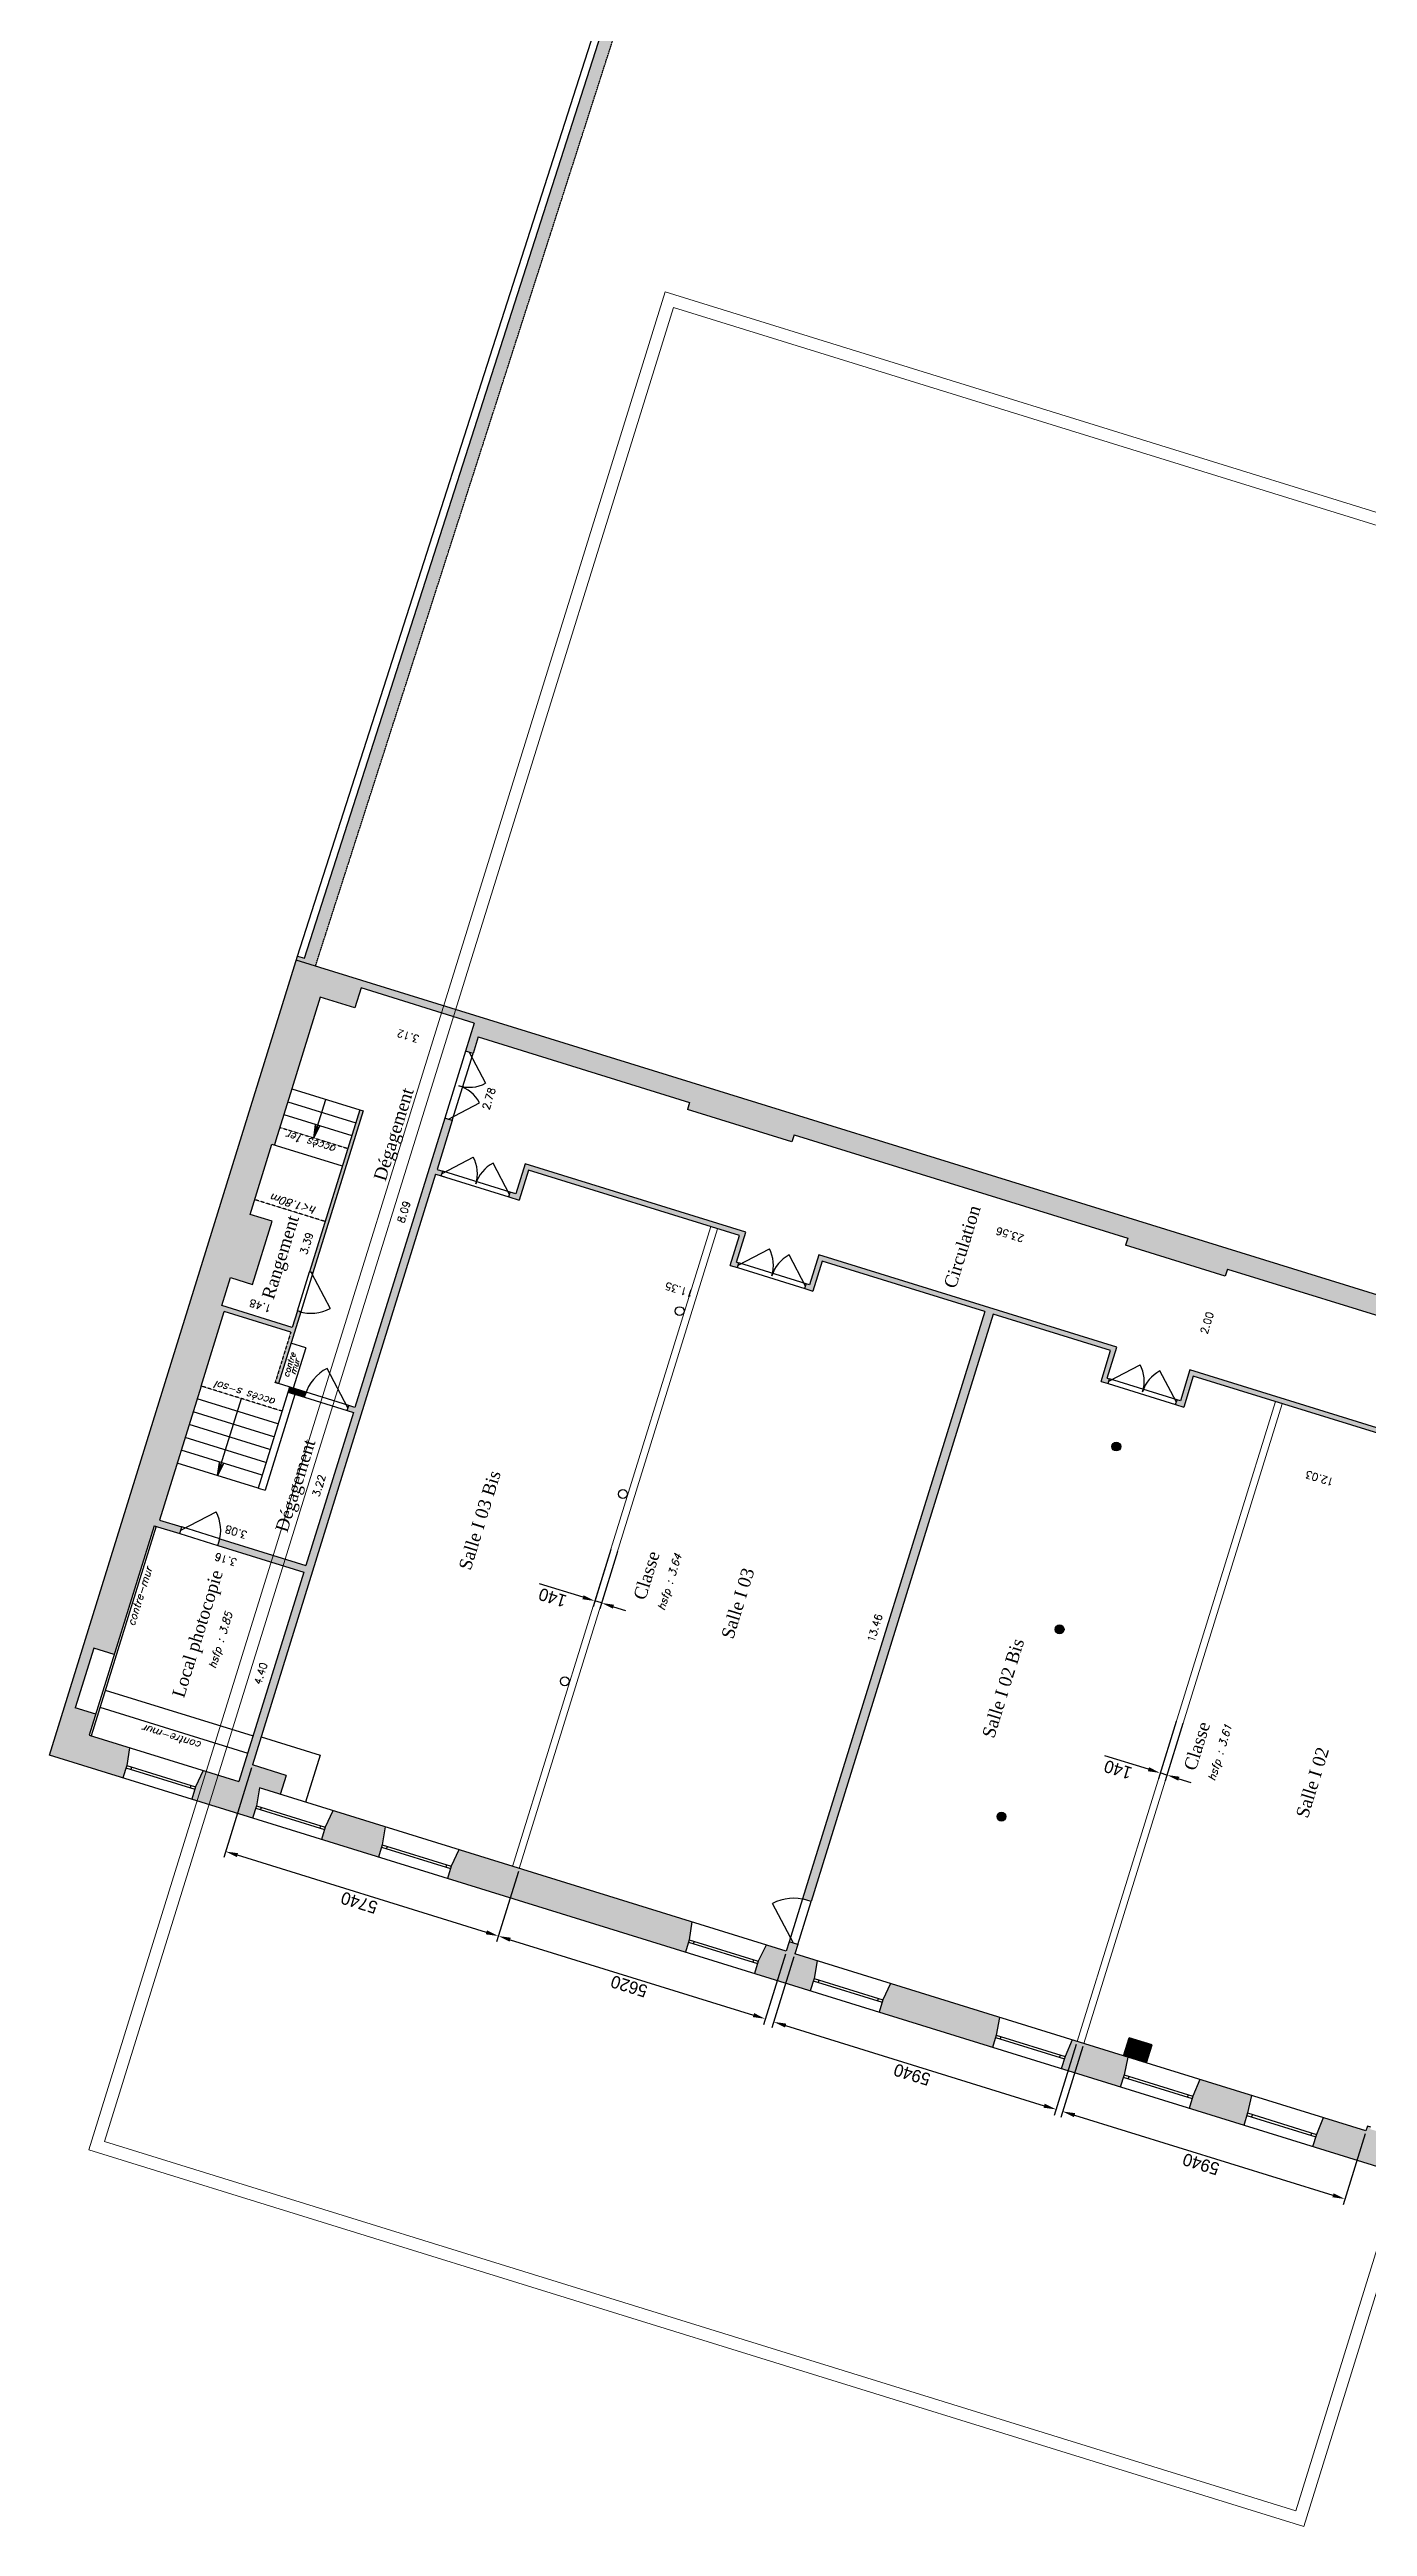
# Model space of a CAD drawing. Header units: metres. Extents: x -1642643 to 2228512, y -1236052 to 2422133.
# Drawn here: x 472776 to 499268, y -165001 to -115200 of the extents above; entities that cross this region are included whole.
import ezdxf
from ezdxf.enums import TextEntityAlignment as Align

# ---------------------------------------------------------------- set-up
doc = ezdxf.new("R2010")
doc.units = ezdxf.units.M
doc.header["$PDSIZE"] = 0.01
doc.linetypes.add('TIRET-COURT', pattern=[0.25, 0.15, -0.1])
for name, color, linetype in [('ALTIMETRIE', 10, 'Continuous'), ('APPLAT-GRIS', 253, 'Continuous'), ('COTATION-PLANI', 4, 'Continuous'), ('ESCALIER', 100, 'Continuous'), ('FENETRE', 32, 'Continuous'), ('HAUTEUR_1.80', 100, 'TIRET-COURT'), ('MUR', 130, 'Continuous'), ('PORTE', 213, 'Continuous'), ('TEXTES-PIECES', 23, 'Continuous')]:
    doc.layers.add(name, color=color, linetype=linetype)
doc.layers.add('cloison', color=5, linetype='Continuous', lineweight=20)
doc.layers.add('cotation', color=7, linetype='Continuous', lineweight=20)
doc.layers.add('Seuils', color=7, linetype='Continuous', plot=False)
doc.styles.add('Simplex 1.5', font='simplex.shx', dxfattribs={"height": 0.075})
doc.styles.add('Times 3.0', font='times.ttf', dxfattribs={"height": 0.15})
doc.dimstyles.new('ISO-25', dxfattribs={"dimtxt": 2.5, "dimasz": 2.5, "dimexe": 1.25, "dimexo": 0.625, "dimtad": 1, "dimtxsty": 'Standard', "dimcen": 2.5, "dimadec": 0, "dimazin": 0, "dimtfac": 1, "dimtmove": 0, "dimatfit": 3, "dimfxl": 1, "dimarcsym": 0})

# ---------------------------------------------------------------- blocks, each defined once
blk = doc.blocks.new('*D254')
at = {"layer": 'cotation', "color": 0, "lineweight": -2, "transparency": 16777216}
for p, q in [((476836, -149750), (476278, -151550)), ((481558, -153056), (476553, -151505)), ((482199, -151832), (481759, -153249))]:
    blk.add_line(p, q, dxfattribs=at)
at = {"layer": 'cotation', "color": 0, "transparency": 16777216}
for points in [[(476541, -151544), (476566, -151465), (476315, -151431)], [(481545, -153096), (481570, -153016), (481796, -153130)]]:
    blk.add_solid(points, dxfattribs=at)
at = {"layer": 'Defpoints', "color": 0, "transparency": 16777216}
for p in [(476854, -149690), (476315, -151431), (482217, -151772)]:
    blk.add_point(p, dxfattribs=at)
at = {"layer": 'cotation', "color": 0, "transparency": 16777216, "insert": (479000, -152459), "char_height": 250, "attachment_point": 5, "rotation": 162.7748}
blk.add_mtext('5740', dxfattribs=at)
blk = doc.blocks.new('*D255')
at = {"layer": 'cotation', "color": 0, "lineweight": -2, "transparency": 16777216}
for p, q in [((482199, -151832), (481759, -153249)), ((482035, -153204), (486925, -154720)), ((487567, -153496), (487127, -154914))]:
    blk.add_line(p, q, dxfattribs=at)
at = {"layer": 'cotation', "color": 0, "transparency": 16777216}
for points in [[(482023, -153244), (482047, -153164), (481796, -153130)], [(486913, -154760), (486938, -154680), (487164, -154794)]]:
    blk.add_solid(points, dxfattribs=at)
at = {"layer": 'Defpoints', "color": 0, "transparency": 16777216}
for p in [(482217, -151772), (487585, -153436), (487164, -154794)]:
    blk.add_point(p, dxfattribs=at)
at = {"layer": 'cotation', "color": 0, "transparency": 16777216, "insert": (484425, -154141), "char_height": 250, "attachment_point": 5, "rotation": 162.7748}
blk.add_mtext('5620', dxfattribs=at)
blk = doc.blocks.new('*D256')
at = {"layer": 'cotation', "color": 0, "lineweight": -2, "transparency": 16777216}
for p, q in [((484059, -145359), (483701, -146512)), ((484193, -145400), (483835, -146554)), ((483500, -146319), (482624, -146048)), ((483872, -146434), (483738, -146393)), ((484111, -146508), (484350, -146583))]:
    blk.add_line(p, q, dxfattribs=at)
at = {"layer": 'cotation', "color": 0, "transparency": 16777216}
for points in [[(483487, -146359), (483512, -146279), (483738, -146393)], [(484099, -146548), (484123, -146469), (483872, -146434)]]:
    blk.add_solid(points, dxfattribs=at)
at = {"layer": 'Defpoints', "color": 0, "transparency": 16777216}
for p in [(484078, -145299), (484211, -145340), (483738, -146393)]:
    blk.add_point(p, dxfattribs=at)
at = {"layer": 'cotation', "color": 0, "transparency": 16777216, "insert": (482887, -146325), "char_height": 250, "attachment_point": 5, "rotation": 162.7748}
blk.add_mtext('140', dxfattribs=at)
blk = doc.blocks.new('*D257')
at = {"layer": 'cotation', "color": 0, "lineweight": -2, "transparency": 16777216}
for p, q in [((487739, -153549), (487296, -154977)), ((487572, -154931), (492768, -156542)), ((493412, -155308), (492970, -156736))]:
    blk.add_line(p, q, dxfattribs=at)
at = {"layer": 'cotation', "color": 0, "transparency": 16777216}
for points in [[(487560, -154971), (487584, -154891), (487333, -154857)], [(492756, -156582), (492780, -156502), (493007, -156616)]]:
    blk.add_solid(points, dxfattribs=at)
at = {"layer": 'Defpoints', "color": 0, "transparency": 16777216}
for p in [(487757, -153490), (493431, -155249), (493007, -156616)]:
    blk.add_point(p, dxfattribs=at)
at = {"layer": 'cotation', "color": 0, "transparency": 16777216, "insert": (490114, -155916), "char_height": 250, "attachment_point": 5, "rotation": 162.7748}
blk.add_mtext('5940', dxfattribs=at)
blk = doc.blocks.new('*D258')
at = {"layer": 'cotation', "color": 0, "lineweight": -2, "transparency": 16777216}
for p, q in [((493546, -155350), (493103, -156777)), ((493379, -156732), (498575, -158343)), ((499220, -157109), (498777, -158536))]:
    blk.add_line(p, q, dxfattribs=at)
at = {"layer": 'cotation', "color": 0, "transparency": 16777216}
for points in [[(493367, -156771), (493392, -156692), (493141, -156658)], [(498563, -158382), (498588, -158303), (498814, -158417)]]:
    blk.add_solid(points, dxfattribs=at)
at = {"layer": 'Defpoints', "color": 0, "transparency": 16777216}
for p in [(493565, -155290), (499238, -157049), (498814, -158417)]:
    blk.add_point(p, dxfattribs=at)
at = {"layer": 'cotation', "color": 0, "transparency": 16777216, "insert": (495922, -157716), "char_height": 250, "attachment_point": 5, "rotation": 162.7748}
blk.add_mtext('5940', dxfattribs=at)
blk = doc.blocks.new('*D259')
at = {"layer": 'cotation', "color": 0, "lineweight": -2, "transparency": 16777216}
for p, q in [((495425, -148817), (495067, -149971)), ((495559, -148858), (495201, -150012)), ((494865, -149777), (493990, -149506)), ((495238, -149893), (495104, -149851)), ((495477, -149967), (495715, -150041))]:
    blk.add_line(p, q, dxfattribs=at)
at = {"layer": 'cotation', "color": 0, "transparency": 16777216}
for points in [[(494853, -149817), (494878, -149737), (495104, -149851)], [(495464, -150007), (495489, -149927), (495238, -149893)]]:
    blk.add_solid(points, dxfattribs=at)
at = {"layer": 'Defpoints', "color": 0, "transparency": 16777216}
for p in [(495443, -148757), (495577, -148799), (495104, -149851)]:
    blk.add_point(p, dxfattribs=at)
at = {"layer": 'cotation', "color": 0, "transparency": 16777216, "insert": (494253, -149784), "char_height": 250, "attachment_point": 5, "rotation": 162.7748}
blk.add_mtext('140', dxfattribs=at)

msp = doc.modelspace()

# ---------------------------------------------------------------- hatches: boundary and pattern name
at = {"layer": 'APPLAT-GRIS'}
for points in [[(511639.79152, -89869.86179), (508466.70822, -100104.49338), (501735.47888, -98017.58374), (500998.24557, -100395.49526), (492711.71511, -97826.38946), (492711.70461, -97826.42312), (491936.31538, -100327.40479), (491999.13393, -100346.88067), (489941.04184, -106985.16034), (486721.84901, -105987.10126), (477898.60322, -133470.85579), (477756.85645, -133426.90948), (477732.00849, -133507.0554), (478121.30434, -133627.75032), (486890.72192, -106311.66667), (490112.38699, -107310.49223), (492945.87875, -98171.19722), (501169.59072, -100720.82715), (501906.82403, -98342.91563), (508638.05337, -100429.82527), (511811.13666, -90195.19368), (527059.46082, -94922.69191), (523529.61079, -106308.0579), (523462.75042, -106287.32891), (523442.02144, -106354.18928), (523508.88181, -106374.91827), (522943.27664, -108199.25124), (522959.75214, -108230.53315), (522983.63084, -108237.93636), (523005.84047, -108166.30025), (523206.42158, -108228.48721), (527384.79272, -94751.34676)], [(477294.86667, -137223.24027), (477324.17071, -137128.72147), (478215.51707, -134253.72553), (478912.77522, -134469.89923), (479037.14913, -134068.73701), (481310.40174, -134773.5225), (481135.686, -135337.05991), (481288.52781, -135384.44606), (481392.15463, -135050.13859), (485642.56392, -136367.90979), (485598.14466, -136511.18201), (487699.4706, -137162.6644), (487743.88986, -137019.39218), (494449.0299, -139098.21325), (494404.61064, -139241.48547), (496410.42176, -139863.35502), (496454.84102, -139720.0828), (503150.42958, -141795.94259), (503106.01032, -141939.21482), (503851.02588, -142170.19494), (503806.60663, -142313.46716), (503911.67292, -142346.04128), (503956.09218, -142202.76905), (509543.70888, -143935.11995), (509668.08279, -143533.95773), (510011.93612, -143640.56393), (510071.1618, -143449.5343), (509794.16883, -143363.65708), (509894.85247, -143038.90671), (507898.59283, -142419.99844), (509450.30543, -137415.02211), (511236.43248, -137968.78214), (511260.12274, -137892.37029), (511212.36534, -137877.56387), (511244.93946, -137772.49758), (510614.54167, -137577.05286), (510744.83815, -137156.78767), (510439.19074, -137062.0266), (510308.89426, -137482.29179), (509325.09167, -137177.27958), (509064.49871, -138017.80995), (509045.39575, -138011.88738), (508956.55724, -138298.43183), (508975.6602, -138304.3544), (507592.74077, -142764.89628), (477732.00849, -133507.0554), (472775.56754, -149493.82363), (474249.29668, -149950.72971), (474326.29006, -149702.39119), (474385.13886, -149343.73143), (473573.26293, -149092.02233), (473703.55941, -148671.75714), (473292.8457, -148544.42195), (473665.96743, -147340.93527), (474076.68114, -147468.27047), (474879.18899, -144879.81897), (475394.96899, -145039.72829), (475436.42696, -144906.00754), (474987.50733, -144766.82722), (476287.07186, -140575.14266), (477624.27928, -140989.72236), (477310.07442, -142003.17542), (477376.93479, -142023.90441), (477824.08861, -140581.63069), (477757.22824, -140560.90171), (477653.89211, -140894.20755), (476240.27285, -140455.93758), (476414.98858, -139892.40017), (476854.35673, -140028.61921), (477248.20744, -138758.27217), (476808.83929, -138622.05312), (477247.10926, -137208.43386)], [(475865.6185, -149802.73039), (475711.25488, -150131.77731), (475634.26151, -150380.11583), (476856.85114, -150759.16012), (476933.84452, -150510.8216), (476992.69332, -150152.16185), (477412.95851, -150282.45833), (477532.21275, -149900.61188), (476854.05756, -149690.36074), (480536.49314, -137810.56309), (480650.96146, -137846.05216), (480680.57429, -137750.53735), (480566.10081, -137715.04667), (480871.05975, -136731.22756), (480718.14502, -136683.81881), (478914.72332, -142500.67106), (478790.55406, -142462.17438), (478758.7277, -142564.82882), (478882.89696, -142603.3255), (477929.36364, -145678.90256), (476200.54548, -145142.91023), (476159.08751, -145276.63097), (477887.90567, -145812.6233), (476581.97961, -150024.82666)], [(479009.8512, -136520.62502), (478000.05349, -139777.68022), (478066.91387, -139798.40921), (479076.71157, -136541.354)], [(482338.06332, -137604.83168), (482151.50245, -138206.57502), (482036.88467, -138171.03961), (482007.27184, -138266.55443), (482217.40443, -138331.70267), (482403.9653, -137729.95933), (486644.8231, -139044.76924), (486458.26223, -139646.51258), (486601.53446, -139690.93183), (486631.14729, -139595.41702), (486583.38988, -139580.6106), (486769.95075, -138978.86726)], [(488240.87891, -139434.90493), (488054.31804, -140036.64827), (487987.45767, -140015.91928), (487957.84483, -140111.4341), (488120.22002, -140161.77592), (488306.78089, -139560.03258), (491573.38757, -140572.79157), (487911.02754, -152385.56238), (488082.95421, -152438.86548), (491745.31424, -140626.09467), (494104.53018, -141357.53172), (493912.04675, -141978.37802), (494055.31897, -142022.79727), (494084.9318, -141927.28246), (494037.1744, -141912.47604), (494229.65783, -141291.62974)], [(495700.58599, -141747.66741), (495508.10255, -142368.51371), (495441.24218, -142347.78473), (495411.62935, -142443.29954), (495574.00453, -142493.64136), (495766.48797, -141872.79506), (501487.82541, -143646.60393), (501295.34197, -144267.45023), (501448.16568, -144314.83076), (501477.77851, -144219.31595), (501420.46962, -144201.54825), (501612.95306, -143580.70195)], [(477596.61887, -142092.01393), (477564.7925, -142194.66837), (477899.09436, -142298.31329), (477930.92072, -142195.65885)], [(478473.17296, -150611.16081), (478318.80934, -150940.20772), (478241.81597, -151188.54624), (479387.99375, -151543.90027), (479464.98713, -151295.56175), (479523.83593, -150936.902)], [(481004.31556, -151395.90096), (480849.95195, -151724.94787), (480772.95858, -151973.28639), (485558.25082, -153456.88947), (485635.2442, -153208.55095), (485684.54152, -152846.92991)], [(487184.12412, -153311.85143), (487020.20902, -153637.93707), (486943.21565, -153886.27559), (488065.51473, -154234.22641), (488142.5081, -153985.88789), (488206.13264, -153628.70878), (487757.21301, -153489.52845), (487816.43868, -153298.49882), (487644.51202, -153245.19571), (487585.28634, -153436.22534)], [(489677.0608, -154084.74645), (489527.47292, -154415.27401), (489450.47955, -154663.61253), (491728.5079, -155369.87866), (491805.50127, -155121.54014), (491873.90155, -154765.84167)], [(493335.27823, -155218.91806), (493190.46609, -155550.92626), (493113.47272, -155799.26478), (494297.85643, -156166.46395), (494374.8498, -155918.12542), (494452.80157, -155565.38824), (494366.83823, -155538.73669)], [(494479.36701, -155175.78039), (494366.83823, -155538.73669), (494825.30935, -155680.8783), (494937.83812, -155317.922)], [(495895.07528, -156012.54206), (495759.81463, -156347.51155), (495682.82125, -156595.85006), (496781.24163, -156936.39768), (496858.235, -156688.05916), (496936.18677, -156335.32197)], [(499267.70665, -156953.4765), (499238.09382, -157048.99131), (498378.46048, -156782.47579), (498243.19983, -157117.44528), (498166.20645, -157365.7838), (500515.87091, -158094.25956), (500592.86428, -157845.92104), (500680.36753, -157496.14513), (499820.73419, -157229.62961), (499838.50189, -157172.32072), (499322.72189, -157012.41141), (499334.56703, -156974.20548)]]:
    msp.add_hatch(color=256, dxfattribs=at).paths.add_polyline_path(points)
h = msp.add_hatch(color=256, dxfattribs=at)
edge = h.paths.add_edge_path()
edge.add_arc((494218.03859, -143287.71716), 90, 0, 360)
h = msp.add_hatch(color=256, dxfattribs=at)
edge = h.paths.add_edge_path()
edge.add_arc((493077.94442, -146965.03755), 90, 0, 360)
h = msp.add_hatch(color=256, dxfattribs=at)
edge = h.paths.add_edge_path()
edge.add_arc((491911.19868, -150728.32128), 90, 0, 360)
at = {"layer": 'ESCALIER'}
h = msp.add_hatch(color=256, dxfattribs=at)
h.paths.add_polyline_path([(478087.0563, -137082.56324), (478155.1478, -136870.48091), (478152.3526, -136871.95308), (478124.67377, -136819.39946)])
h.paths.add_polyline_path([(478087.0563, -137082.56324), (478204.90621, -136844.27425), (478155.1478, -136870.48091)])
h = msp.add_hatch(color=256, dxfattribs=at)
h.paths.add_polyline_path([(476154.73729, -143872.35853), (476222.82879, -143660.2762), (476220.03359, -143661.74837), (476192.35476, -143609.19475)])
h.paths.add_polyline_path([(476154.73729, -143872.35853), (476272.58721, -143634.06953), (476222.82879, -143660.2762)])

# ---------------------------------------------------------------- linework, layer by layer
at = {"layer": 'APPLAT-GRIS', "flags": 128}
msp.add_lwpolyline([(477324.17071, -137128.72147), (477294.86667, -137223.24027)], dxfattribs=at)
at = {"layer": 'cloison', "color": 1}
for p, q in [((482083.63298, -151730.526), (486071.73421, -138867.09223)), ((482217.35372, -151771.98397), (486205.45495, -138908.5502)), ((493430.79304, -155248.5309), (497418.89427, -142385.09712)), ((493564.51379, -155289.98887), (497552.61501, -142426.55509))]:
    msp.add_line(p, q, dxfattribs=at)
at = {"layer": 'cotation'}
for points in [[(509574.03735, -127643.93045), (497991.93161, -165001.4702), (473568.09173, -157429.25056), (485150.19746, -120071.71082)], [(509261.21822, -127808.6854), (497827.17666, -164688.65107), (473880.91085, -157264.49561), (485314.95241, -120384.52994)]]:
    msp.add_lwpolyline(points, close=True, dxfattribs=at)
at = {"layer": 'ESCALIER'}
for p, q in [((477564.03468, -136355.05147), (478929.89654, -136778.51502)), ((477643.98934, -136097.16147), (479009.8512, -136520.62502)), ((478087.0563, -137082.56325), (478326.92026, -136308.89324)), ((477484.08002, -136612.94147), (478849.94188, -137036.40502)), ((478087.0563, -137082.56324), (478124.67377, -136819.39946)), ((478087.0563, -137082.56324), (478204.90621, -136844.27425)), ((478204.90621, -136844.27425), (478087.0563, -137082.56324)), ((476154.73729, -143872.35853), (476634.46523, -142325.01853)), ((476154.73729, -143872.35853), (476192.35476, -143609.19475)), ((476154.73729, -143872.35853), (476272.58721, -143634.06953)), ((476272.58721, -143634.06953), (476154.73729, -143872.35853))]:
    msp.add_line(p, q, dxfattribs=at)
at = {"layer": 'ESCALIER', "linetype": 'TIRET-COURT'}
msp.add_line((477404.12537, -136870.83147), (478769.98723, -137294.29502), dxfattribs=at)
at = {"layer": 'ESCALIER', "flags": 128}
for points in [[(477366.3865, -142834.61763), (475742.63464, -142331.19942)], [(477206.47719, -143350.39764), (475582.72533, -142846.97943)], [(477286.43185, -143092.50763), (475662.67999, -142589.08942)], [(477046.56788, -143866.17764), (475422.81602, -143362.75943)], [(477126.52253, -143608.28764), (475502.77067, -143104.86943)], [(476966.61322, -144124.06764), (475342.86136, -143620.64943)]]:
    msp.add_lwpolyline(points, dxfattribs=at)
at = {"layer": 'ESCALIER', "linetype": 'TIRET-COURT', "flags": 128}
msp.add_lwpolyline([(477446.34116, -142576.72763), (475822.5893, -142073.30942)], dxfattribs=at)
at = {"layer": 'FENETRE', "flags": 128}
for points in [[(474311.48364, -149750.1486), (475696.44846, -150179.53471)], [(474326.29006, -149702.39119), (475711.25488, -150131.77731)], [(474421.80487, -149732.00402), (474406.99846, -149779.76143)], [(475615.74007, -150102.16447), (475600.93365, -150149.92188)], [(476919.0381, -150558.57901), (478304.00292, -150987.96513)], [(476933.84452, -150510.82161), (478318.80934, -150940.20772)], [(477029.35933, -150540.43444), (477014.55291, -150588.19185)], [(478223.29452, -150910.59489), (478208.48811, -150958.3523)], [(479450.18071, -151343.31916), (480835.14553, -151772.70528)], [(479464.98712, -151295.56175), (480849.95195, -151724.94787)], [(479560.50194, -151325.17459), (479545.69552, -151372.932)], [(480754.43713, -151695.33504), (480739.63071, -151743.09245)], [(485620.43778, -153256.30836), (487005.4026, -153685.69448)], [(485635.2442, -153208.55095), (487020.20902, -153637.93707)], [(485730.75901, -153238.16378), (485715.95259, -153285.92119)], [(486924.69421, -153608.32423), (486909.88779, -153656.08164)], [(488127.70168, -154033.6453), (489512.66651, -154463.03142)], [(488142.5081, -153985.88789), (489527.47292, -154415.27401)], [(488238.02292, -154015.50072), (488223.2165, -154063.25813)], [(489431.95811, -154385.66117), (489417.15169, -154433.41858)], [(491790.69485, -155169.29755), (493175.65968, -155598.68367)], [(491805.50127, -155121.54014), (493190.46609, -155550.92626)], [(491901.01609, -155151.15298), (491886.20967, -155198.91039)], [(493094.95128, -155521.31343), (493080.14486, -155569.07083)], [(494360.04339, -155965.88283), (495745.00821, -156395.26895)], [(494374.8498, -155918.12543), (495759.81463, -156347.51154)], [(494470.36462, -155947.73826), (494455.5582, -155995.49567)], [(495664.29981, -156317.89871), (495649.49339, -156365.65612)], [(496843.42859, -156735.81656), (498228.39341, -157165.20268)], [(496858.235, -156688.05916), (498243.19983, -157117.44528)], [(496953.74982, -156717.67199), (496938.9434, -156765.4294)], [(498147.68501, -157087.83244), (498132.87859, -157135.58985)]]:
    msp.add_lwpolyline(points, dxfattribs=at)
at = {"layer": 'HAUTEUR_1.80', "flags": 128}
msp.add_lwpolyline([(478314.25835, -138764.22717), (476900.63908, -138325.9572)], dxfattribs=at)
at = {"layer": 'MUR', "color": 0}
for p, q in [((477756.85645, -133426.90948), (486601.50018, -105876.50197)), ((477924.73982, -141303.82827), (477628.6439, -141212.02847)), ((474917.39491, -144891.66411), (473611.46885, -149103.86746)), ((473895.75208, -148186.92524), (476866.26284, -149107.88443)), ((473789.14587, -148530.77857), (476759.65663, -149451.73777))]:
    msp.add_line(p, q, dxfattribs=at)
at = {"layer": 'MUR'}
for p, q in [((477898.60322, -133470.85579), (486721.84901, -105987.10126)), ((472775.56754, -149493.82363), (477756.85645, -133426.90948)), ((477756.85645, -133426.90948), (477898.60322, -133470.85579)), ((507592.74077, -142764.89628), (477732.00849, -133507.0554)), ((478912.77522, -134469.89923), (478215.51707, -134253.72553)), ((479037.14913, -134068.73701), (478912.77522, -134469.89923)), ((481310.40174, -134773.5225), (479037.14913, -134068.73701)), ((481392.15463, -135050.13859), (485642.56392, -136367.90979)), ((485642.56392, -136367.90979), (485598.14466, -136511.18201)), ((479009.8512, -136520.62502), (478000.05349, -139777.68022)), ((479076.71157, -136541.354), (478066.91387, -139798.40921)), ((477247.10926, -137208.43386), (478660.72853, -137646.70383)), ((487743.88986, -137019.39218), (487699.4706, -137162.6644)), ((487743.88986, -137019.39218), (494449.02989, -139098.21325)), ((482338.06332, -137604.83168), (482151.50245, -138206.57502)), ((482403.9653, -137729.95933), (482217.40443, -138331.70267)), ((486769.95075, -138978.86726), (482338.06332, -137604.83168)), ((486644.8231, -139044.76924), (482403.9653, -137729.95933)), ((486458.26223, -139646.51258), (486644.8231, -139044.76924)), ((486583.38988, -139580.6106), (486769.95075, -138978.86726)), ((488240.87891, -139434.90493), (488054.31804, -140036.64827)), ((494229.65783, -141291.62974), (488240.87891, -139434.90493)), ((494449.02989, -139098.21325), (494404.61064, -139241.48547)), ((488306.78089, -139560.03258), (488120.22002, -140161.77592)), ((491573.38757, -140572.79157), (488306.78089, -139560.03258)), ((496454.84102, -139720.0828), (496410.42176, -139863.35502)), ((496454.84102, -139720.0828), (503150.42957, -141795.94259)), ((477824.08861, -140581.63069), (477376.93479, -142023.90441)), ((494104.53018, -141357.53172), (491745.31424, -140626.09467)), ((493912.04675, -141978.37802), (494104.53018, -141357.53172)), ((494037.1744, -141912.47604), (494229.65783, -141291.62974)), ((495700.58599, -141747.66741), (495508.10255, -142368.51371)), ((495766.48797, -141872.79506), (495574.00453, -142493.64136)), ((501612.95306, -143580.70195), (495700.58599, -141747.66741)), ((501487.82541, -143646.60393), (495766.48797, -141872.79506)), ((477930.92072, -142195.65885), (477376.93479, -142023.90441)), ((477564.7925, -142194.66837), (477899.09436, -142298.31329)), ((478758.7277, -142564.82882), (478882.89696, -142603.3255)), ((478914.72332, -142500.67106), (478790.55406, -142462.17438)), ((474879.18899, -144879.81897), (473573.26293, -149092.02233)), ((474879.18899, -144879.81897), (475394.96899, -145039.72829)), ((474987.50733, -144766.82722), (475436.42696, -144906.00754)), ((476159.08751, -145276.63097), (477887.90567, -145812.6233)), ((476200.54548, -145142.91023), (477929.36364, -145678.90256)), ((473665.96743, -147340.93527), (473292.8457, -148544.42195)), ((473573.26293, -149092.02233), (476581.97961, -150024.82666)), ((522529.37775, -164919.19411), (472775.56754, -149493.82363)), ((477532.21275, -149900.61188), (476854.05756, -149690.36074)), ((487585.28634, -153436.22534), (476992.69332, -150152.16185)), ((494366.83823, -155538.73669), (487757.21301, -153489.52845)), ((494937.83812, -155317.922), (494479.36701, -155175.78039)), ((499238.09382, -157048.99131), (494366.83823, -155538.73669))]:
    msp.add_line(p, q, dxfattribs=at)
at = {"layer": 'MUR', "linetype": 'TIRET-COURT', "flags": 128}
for points in [[(478121.30434, -133627.75032), (486890.72192, -106311.66667), (490112.38699, -107310.49223), (492945.87875, -98171.19722), (501169.59072, -100720.82715), (501906.82403, -98342.91563), (508638.05337, -100429.82527), (511811.13666, -90195.19368), (527059.46082, -94922.69191), (523529.61079, -106308.0579), (522517.15375, -105994.16184), (522570.45685, -105822.23517), (519131.9235, -104756.17308), (517879.30055, -108796.44977), (522859.28228, -110340.4132), (514842.77935, -136197.26805), (508557.9045, -134248.74345), (506955.85008, -139416.09496)], [(477624.27928, -140989.72236), (477310.07442, -142003.17542)], [(477376.93479, -142023.90441), (477310.07442, -142003.17542)]]:
    msp.add_lwpolyline(points, dxfattribs=at)
at = {"layer": 'MUR', "flags": 128}
for points in [[(478215.51707, -134253.72553), (477643.98934, -136097.16147)], [(481310.40174, -134773.5225), (481135.686, -135337.05991)], [(481288.52781, -135384.44606), (481135.686, -135337.05991)], [(481392.15463, -135050.13859), (481288.52781, -135384.44606)], [(477643.98934, -136097.16147), (477324.17071, -137128.72147)], [(480718.14502, -136683.81881), (478914.72332, -142500.67106)], [(479009.8512, -136520.62502), (479076.71157, -136541.354)], [(480871.05975, -136731.22756), (480566.1008, -137715.04667)], [(480870.98682, -136731.20496), (480718.14502, -136683.81881)], [(487699.4706, -137162.6644), (485598.14466, -136511.18201)], [(476808.83929, -138622.05312), (477247.10926, -137208.43386)], [(480536.49314, -137810.56309), (476854.05756, -149690.36074)], [(480536.34368, -137810.51676), (480698.71887, -137860.85858)], [(480565.95652, -137715.00194), (480680.57429, -137750.53735)], [(480650.96146, -137846.05216), (480680.57429, -137750.53735)], [(482007.27184, -138266.55443), (482036.88467, -138171.03961)], [(482007.27184, -138266.55443), (482217.40443, -138331.70267)], [(482151.50245, -138206.57502), (482036.88467, -138171.03961)], [(477248.20744, -138758.27217), (476808.83929, -138622.05312)], [(476854.35673, -140028.61921), (477248.20744, -138758.27217)], [(496410.42176, -139863.35502), (494404.61064, -139241.48547)], [(476240.27285, -140455.93758), (476414.98858, -139892.40017)], [(476414.98858, -139892.40017), (476854.35673, -140028.61921)], [(478066.91387, -139798.40921), (478000.05349, -139777.68022)], [(486458.26223, -139646.51258), (486601.53446, -139690.93183)], [(486583.38988, -139580.6106), (486631.14729, -139595.41702)], [(486601.53446, -139690.93183), (486631.14729, -139595.41702)], [(487957.84483, -140111.4341), (487987.45767, -140015.91928)], [(487957.84483, -140111.4341), (488120.22002, -140161.77592)], [(488054.31804, -140036.64827), (487987.45767, -140015.91928)], [(475822.5893, -142073.30942), (476287.07186, -140575.14266)], [(477653.89211, -140894.20755), (476240.27285, -140455.93758)], [(477624.27928, -140989.72236), (476287.07186, -140575.14266)], [(477757.22824, -140560.90171), (477653.89211, -140894.20755)], [(477824.08861, -140581.63069), (477757.22824, -140560.90171)], [(491573.38757, -140572.79157), (487911.02754, -152385.56238)], [(491745.31424, -140626.09467), (488082.9542, -152438.86548)], [(494037.1744, -141912.47604), (494084.9318, -141927.28246)], [(494055.31897, -142022.79727), (494084.9318, -141927.28246)], [(475822.5893, -142073.30942), (474987.50733, -144766.82722)], [(477596.61887, -142092.01393), (476966.61322, -144124.06764)], [(477708.06473, -142239.08762), (477109.88544, -144168.48689)], [(477899.09436, -142298.3133), (477930.92072, -142195.65885)], [(493912.04675, -141978.37802), (494055.31897, -142022.79727)], [(495411.62935, -142443.29954), (495441.24218, -142347.78473)], [(495508.10255, -142368.51371), (495441.24218, -142347.78473)], [(478882.89696, -142603.3255), (477929.36364, -145678.90256)], [(478758.7277, -142564.82882), (478790.55406, -142462.17438)], [(495411.62935, -142443.29954), (495574.00453, -142493.64136)], [(476966.61322, -144124.06764), (477109.88544, -144168.48689)], [(475394.96899, -145039.72829), (475436.42696, -144906.00754)], [(476159.08751, -145276.63097), (476200.54548, -145142.91023)], [(477887.90567, -145812.6233), (476581.97961, -150024.82666)], [(474076.68114, -147468.27047), (473665.96743, -147340.93527)], [(473703.55941, -148671.75714), (473292.8457, -148544.42195)], [(474385.13886, -149343.73143), (474326.29006, -149702.39119)], [(474326.29006, -149702.39119), (474249.29668, -149950.72971)], [(475865.6185, -149802.73039), (475711.25488, -150131.77731)], [(477532.21275, -149900.61188), (477412.95851, -150282.45833)], [(475711.25488, -150131.77731), (475634.26151, -150380.11583)], [(476992.69332, -150152.16185), (476933.84452, -150510.82161)], [(476933.84452, -150510.82161), (476856.85114, -150759.16013)], [(478473.17296, -150611.16081), (478318.80934, -150940.20772)], [(478318.80934, -150940.20773), (478241.81597, -151188.54624)], [(479464.98712, -151295.56176), (479387.99375, -151543.90027)], [(479523.83593, -150936.902), (479464.98712, -151295.56175)], [(481004.31556, -151395.90096), (480849.95195, -151724.94787)], [(480849.95195, -151724.94787), (480772.95857, -151973.28639)], [(488082.95421, -152438.86548), (487911.02754, -152385.56238)], [(485684.54152, -152846.92991), (485635.2442, -153208.55095)], [(485635.2442, -153208.55095), (485558.25082, -153456.88947)], [(487184.12412, -153311.85143), (487020.20902, -153637.93707)], [(487644.51201, -153245.19571), (487585.28634, -153436.22534)], [(487816.43868, -153298.49882), (487644.51201, -153245.19571)], [(487816.43868, -153298.49882), (487757.21301, -153489.52845)], [(487020.20902, -153637.93707), (486943.21565, -153886.27559)], [(488206.13264, -153628.70878), (488142.5081, -153985.88789)], [(488142.5081, -153985.88789), (488065.51473, -154234.22641)], [(489677.0608, -154084.74645), (489527.47292, -154415.27401)], [(489527.47292, -154415.27401), (489450.47955, -154663.61253)], [(491873.90155, -154765.84167), (491805.50127, -155121.54014)], [(491805.50127, -155121.54014), (491728.5079, -155369.87866)], [(493335.27823, -155218.91806), (493190.46609, -155550.92626)], [(494366.83823, -155538.73669), (494479.36701, -155175.78039)], [(494825.30935, -155680.8783), (494937.83812, -155317.922)], [(493190.46609, -155550.92626), (493113.47272, -155799.26478)], [(494452.80157, -155565.38824), (494374.8498, -155918.12543)], [(494374.8498, -155918.12543), (494297.85643, -156166.46395)], [(495759.81463, -156347.51155), (495682.82125, -156595.85006)], [(495895.07528, -156012.54206), (495759.81463, -156347.51154)], [(496936.18677, -156335.32197), (496858.235, -156688.05916)], [(496858.235, -156688.05916), (496781.24163, -156936.39768)], [(498378.46048, -156782.47579), (498243.19983, -157117.44528)], [(498243.19983, -157117.44528), (498166.20645, -157365.7838)], [(499267.70665, -156953.4765), (499238.09382, -157048.99131)], [(499334.56702, -156974.20548), (499267.70665, -156953.4765)]]:
    msp.add_lwpolyline(points, dxfattribs=at)
at = {"layer": 'MUR', "color": 0, "flags": 128}
for points in [[(477924.73982, -141303.82827), (477673.03072, -142115.7042)], [(477028.77329, -149126.82333), (478213.157, -149494.0225), (477919.18703, -150439.40636)]]:
    msp.add_lwpolyline(points, dxfattribs=at)
at = {"layer": 'MUR'}
for centre in [(485440.22706, -140566.29755), (494218.03859, -143287.71716), (484300.13288, -144243.61794), (493077.94442, -146965.03755), (483133.38715, -148006.90166), (491911.19868, -150728.32128)]:
    msp.add_circle(centre, 90, dxfattribs=at)
at = {"layer": 'PORTE'}
for p, q in [((481212.01138, -135360.80329), (481540.56468, -135984.62526)), ((480794.4704, -136707.56219), (481418.29237, -136379.00889)), ((480665.76788, -137798.29475), (481293.96601, -137467.43662)), ((482022.07825, -138218.79702), (481691.22012, -137590.59889)), ((486616.34087, -139643.17442), (487244.53901, -139312.31629)), ((487972.65125, -140063.67669), (487641.79312, -139435.47856)), ((478033.48368, -139788.04471), (478415.60152, -140513.56932)), ((478774.64088, -142513.5016), (478355.24325, -141717.1941)), ((494070.12539, -141975.03986), (494698.32352, -141644.18173)), ((495426.43577, -142395.54213), (495095.57764, -141767.344)), ((475415.69798, -144972.86791), (476123.52686, -144600.07002)), ((487730.47535, -153271.84727), (487311.07772, -152475.53977))]:
    msp.add_line(p, q, dxfattribs=at)
for centre, radius, start, end in [((481212.0843, -135360.8259), 705, 252.771686795, 297.770401801), ((480794.54332, -136707.5848), 705, 27.779176274, 72.777891275), ((480665.76788, -137798.29475), 710, 342.774788951, 27.774788977), ((482022.07825, -138218.79702), 710, 117.774788999, 162.774789025), ((486616.34087, -139643.17442), 710, 342.774788951, 27.774788977), ((487972.65125, -140063.67669), 710, 117.774788999, 162.774789025), ((478033.48368, -139788.04471), 820, 252.774789008, 297.774789101), ((478774.64088, -142513.5016), 900, 117.774788999, 162.774789008), ((494070.12539, -141975.03986), 710, 342.774788951, 27.774788977), ((495426.43577, -142395.54213), 710, 117.774788999, 162.774789025), ((475415.69797, -144972.86791), 800, 342.774789072, 27.774788931), ((487730.47535, -153271.84727), 900, 72.774789019, 117.774788963)]:
    msp.add_arc(centre, radius, start, end, dxfattribs=at)
at = {"layer": 'Seuils', "flags": 128}
for points in [[(481135.686, -135337.05991), (480718.14502, -136683.81881)], [(480871.05975, -136731.22756), (481288.52781, -135384.44606)], [(480650.96146, -137846.05216), (482007.27184, -138266.55443)], [(482036.88467, -138171.03961), (480680.57429, -137750.53735)], [(477757.22824, -140560.90171), (478000.05349, -139777.68022)], [(478066.91387, -139798.40921), (477824.08861, -140581.63069)], [(486601.53446, -139690.93183), (487957.84483, -140111.4341)], [(487987.45767, -140015.91928), (486631.14729, -139595.41702)], [(495441.24218, -142347.78473), (494084.9318, -141927.28246)], [(477899.09436, -142298.3133), (478758.7277, -142564.82882)], [(478790.55406, -142462.17438), (477930.92072, -142195.65885)], [(494055.31897, -142022.79727), (495411.62935, -142443.29954)], [(476200.54548, -145142.91023), (475436.42696, -144906.00754)], [(475394.96899, -145039.72829), (476159.08751, -145276.63097)], [(487911.02754, -152385.56238), (487644.51201, -153245.19571)], [(487816.43868, -153298.49882), (488082.95421, -152438.86548)]]:
    msp.add_lwpolyline(points, dxfattribs=at)

# ---------------------------------------------------------------- texts
at = {"layer": 'ALTIMETRIE', "style": 'Simplex 1.5', "oblique": 15.00003}
for s, p in [('hsfp : 3.64', (485236.70376, -146010.63836)), ('hsfp : 3.85', (476209.66153, -147181.53209)), ('hsfp : 3.61', (496300.43522, -149440.77077))]:
    msp.add_text(s, height=153, rotation=72.774789002, dxfattribs=at).set_placement(p, align=Align.MIDDLE_CENTER)
at = {"layer": 'COTATION-PLANI', "style": 'Simplex 1.5'}
for s, rotation, p in [('3.12', 162.774788997, (480005.34865, -134964.38246)), ('8.09', 72.774789002, (479969.2903, -138592.67753)), ('3.39', 72.774788997, (478014.0381, -139226.03643)), ('11.35', 162.774788995, (485454.73649, -140065.6081)), ('2.00', 72.774789002, (496113.84941, -140823.60032)), ('3.22', 72.774789002, (478262.85808, -144096.69478)), ('12.03', 162.774788998, (498329.1614, -143855.94591)), ('3.16', 162.774788998, (476339.12808, -145489.49336)), ('13.46', 72.774789002, (489436.06473, -146960.0892)), ('4.40', 72.774788997, (477091.67042, -147874.30573))]:
    msp.add_text(s, height=150, rotation=rotation, dxfattribs=at).set_placement(p, align=Align.CENTER)
for s, rotation, p in [('2.78', 72.774788997, (481535.54617, -136269.68468)), ('23.56', 162.774788998, (492061.08826, -139101.04326)), ('1.48', 162.774788995, (476991.50173, -140531.80034)), ('3.08', 162.774788997, (476502.85474, -145079.59266))]:
    msp.add_text(s, height=150, rotation=rotation, dxfattribs=at).set_placement(p, align=Align.TOP_CENTER)
at = {"layer": 'HAUTEUR_1.80', "style": 'Simplex 1.5', "oblique": 15.00003}
msp.add_text('h<1.80m', height=153, rotation=162.774810002, dxfattribs=at).set_placement((477678.70517, -138413.76802), align=Align.MIDDLE_CENTER)
at = {"layer": 'MUR', "color": 0, "style": 'Simplex 1.5', "oblique": 15.00003}
for s, height, rotation, p in [('contre', 120, 72.774789002, (477593.54337, -141645.64824)), ('mur', 120, 72.774789002, (477704.92768, -141680.18116)), ('contre-mur', 153, 72.774789002, (474586.71797, -146299.91297)), ('contre-mur', 153, 162.774810002, (475238.84202, -149131.56883))]:
    msp.add_text(s, height=height, rotation=rotation, dxfattribs=at).set_placement(p, align=Align.MIDDLE_CENTER)
at = {"layer": 'TEXTES-PIECES', "style": 'Times 3.0', "width": 0.99}
for s, p in [('Dégagement', (479690.75197, -137011.51682)), ('Rangement', (477414.13316, -139481.91284)), ('Circulation', (491121.34735, -139269.52851)), ('Dégagement', (477716.27127, -144072.92198)), ('Salle I 03 Bis', (481422.99793, -144769.00205)), ('Classe', (484775.32614, -145879.33771)), ('Local photocopie', (475748.28391, -147050.23143)), ('Salle I 03', (486610.78767, -146440.21049)), ('Salle I 02 Bis', (491944.81091, -148146.28671)), ('Classe', (495839.0576, -149309.47011)), ('Salle I 02', (498162.15776, -150042.46659))]:
    msp.add_text(s, height=255, rotation=72.768463323, dxfattribs=at).set_placement(p, align=Align.MIDDLE_CENTER)
at = {"layer": 'TEXTES-PIECES', "style": 'Simplex 1.5', "oblique": 15.00003}
for s, p in [('accès 1er', (478038.65559, -137179.03823)), ('accès s-sol', (476710.83759, -142223.95957))]:
    msp.add_text(s, height=153, rotation=162.759239999, dxfattribs=at).set_placement(p, align=Align.MIDDLE_CENTER)

# ---------------------------------------------------------------- dimensions: what is measured, and where the dimension line sits
at = {"layer": 'cotation'}
for base, p1, p2, picture, middle in [((483738.45149, -146392.98637), (484211.40433, -145340.26708), (484077.68359, -145298.80911), '*D256', (482886.97063, -146325.30302)), ((495104.11958, -149851.2945), (495577.07242, -148798.57522), (495443.35168, -148757.11725), '*D259', (494252.63872, -149783.61115)), ((487164.24507, -154794.27427), (482217.35372, -151771.98397), (487585.28634, -153436.22535), '*D255', (484424.75469, -154141.24386)), ((493006.79048, -156616.1313), (487757.21301, -153489.52845), (493430.79304, -155248.5309), '*D257', (490114.4764, -155915.72036)), ((498814.09126, -158416.59172), (493564.51379, -155289.98887), (499238.09382, -157048.99131), '*D258', (495921.77717, -157716.18078))]:
    dim = msp.add_linear_dim(base=base, p1=p1, p2=p2, angle=162.774789, dimstyle='ISO-25', override={"dimscale": 100}, dxfattribs=at)
    dim.commit()
    dim.dimension.update_dxf_attribs({"geometry": picture, "text_midpoint": middle})
dim = msp.add_linear_dim(base=(476314.55472, -151430.50188), p1=(482217.35372, -151771.98397), p2=(476854.05756, -149690.36074), angle=162.774789, text='5740', dimstyle='ISO-25', override={"dimscale": 100}, dxfattribs=at)
dim.commit()
dim.dimension.update_dxf_attribs({"geometry": '*D254', "text_midpoint": (478999.90951, -152459.35767)})

doc.saveas('drawing.dxf')
